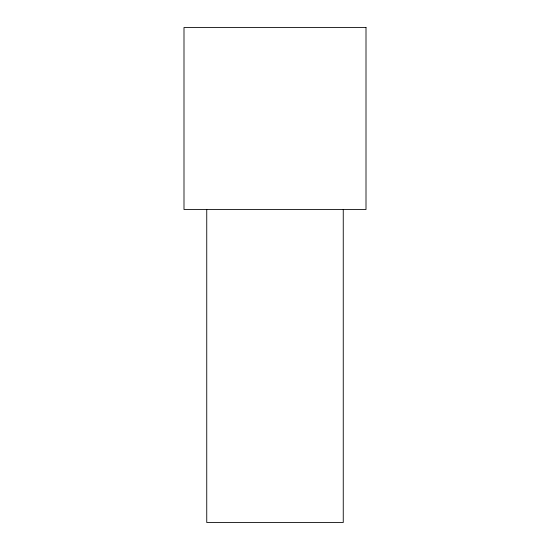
<?xml version="1.0" encoding="UTF-8"?>
<svg xmlns="http://www.w3.org/2000/svg" width="550" height="550" viewBox="0 0 550 550"><rect width="100%" height="100%" fill="white"/><g stroke="black" fill="none" stroke-linecap="round" stroke-linejoin="round"><path stroke-width="0.82" d="M343.255 209.509L343.255 522.5L206.745 522.5L206.745 209.509M366.004 27.5L183.996 27.5L183.996 209.509L366.004 209.509L366.004 27.5"/></g></svg>
